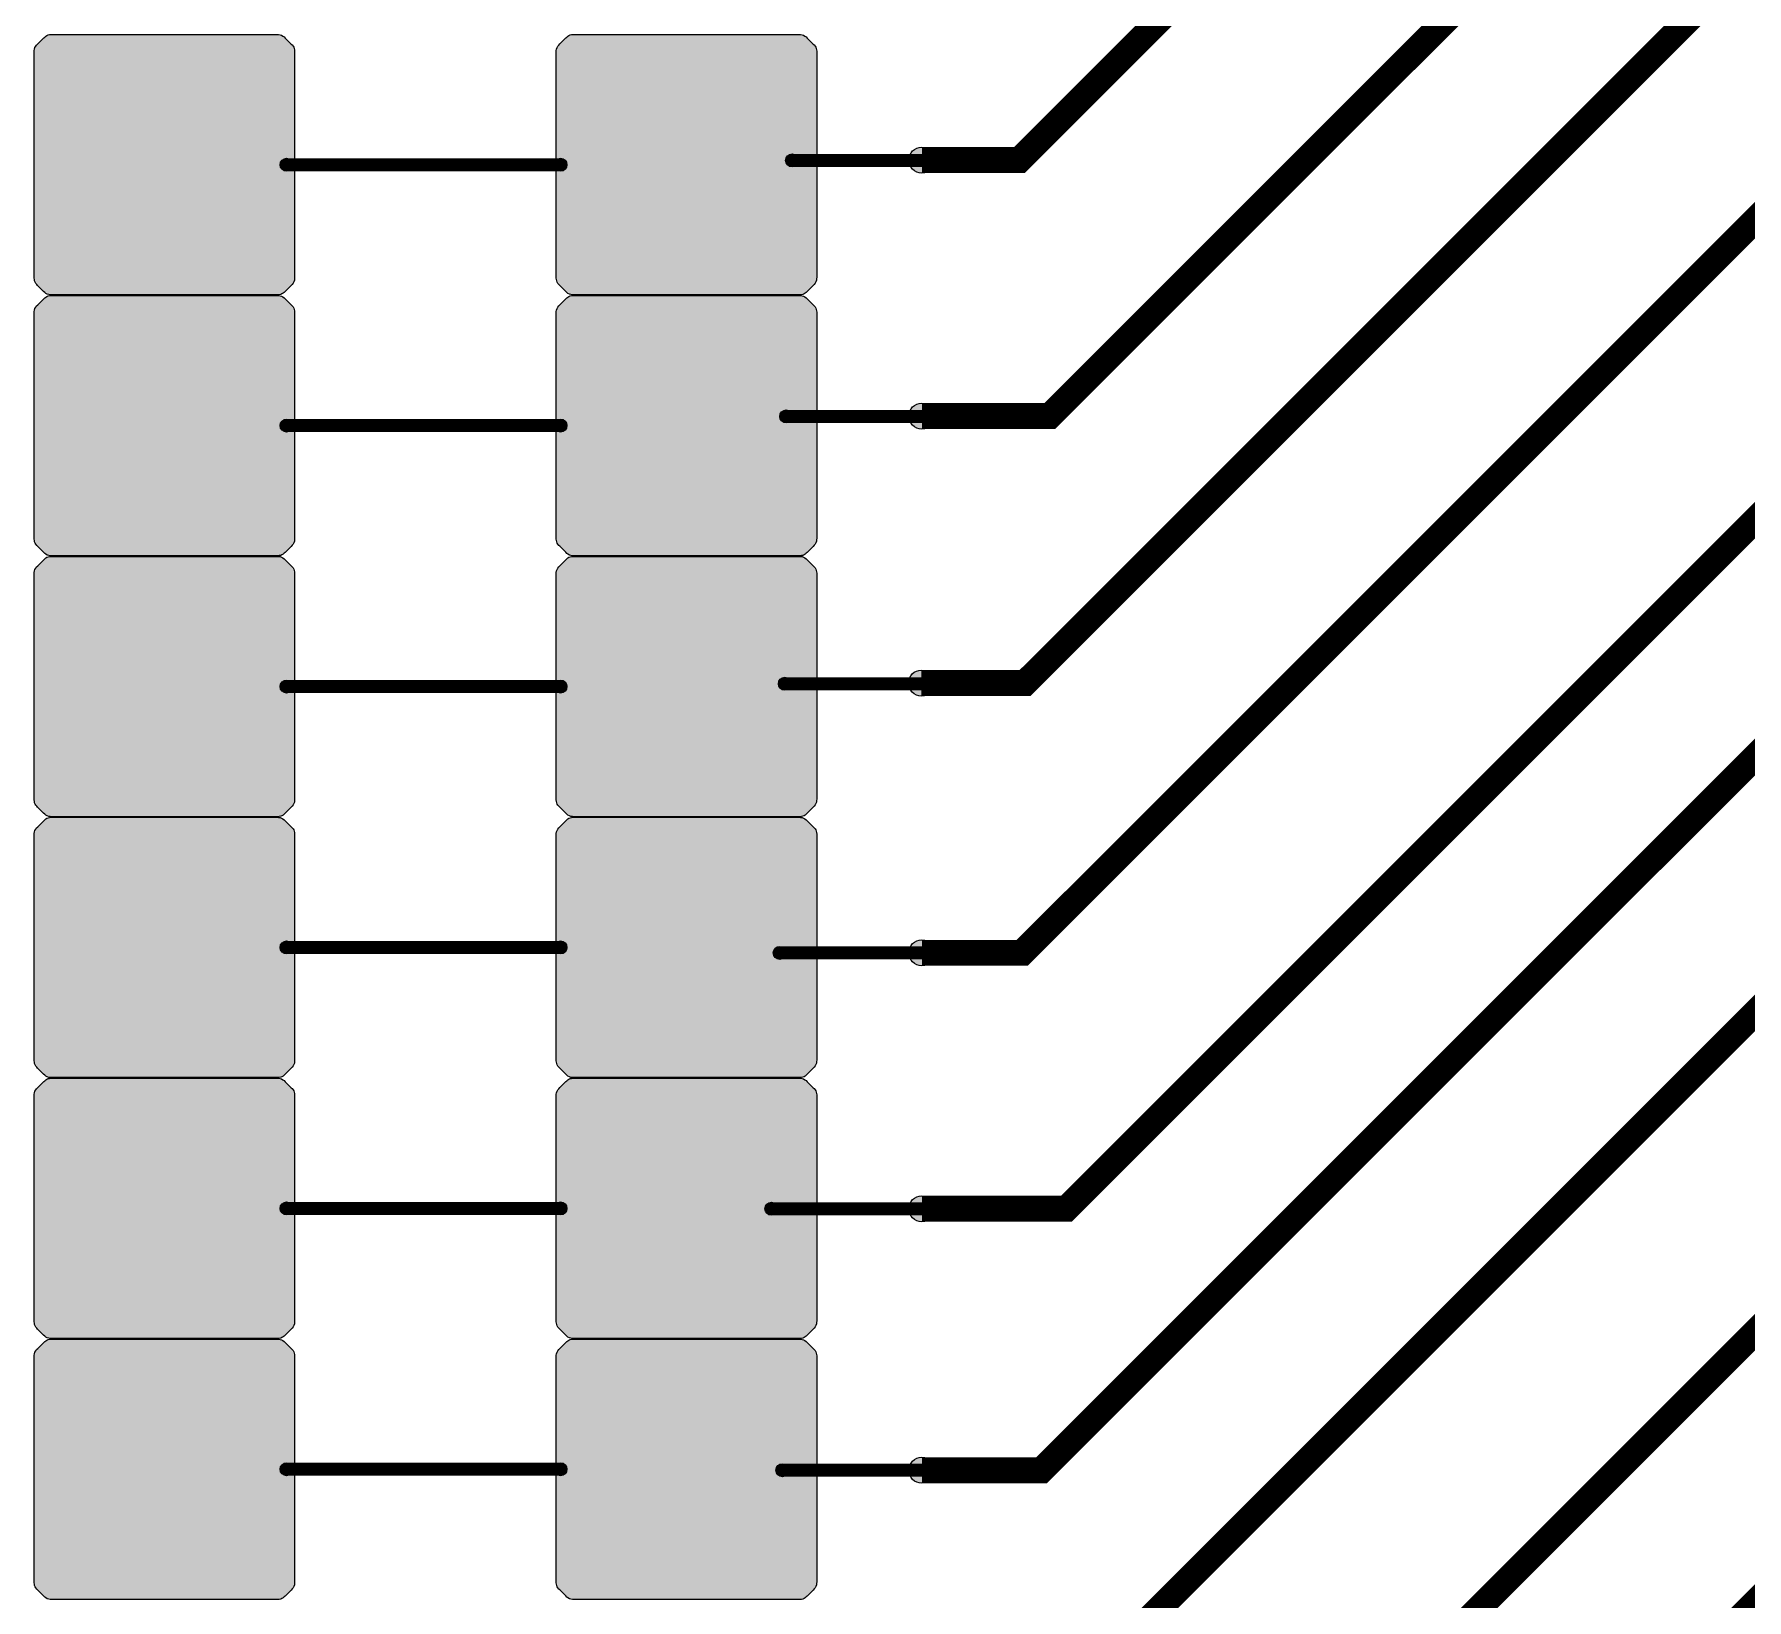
# Model space of a CAD drawing. Extents: x -57500 to 57500, y -57500 to 57500.
# Drawn here: x 3008 to 16195, y -25125 to -13065 of the extents above; entities that cross this region are included whole.
import ezdxf

# ---------------------------------------------------------------- set-up
doc = ezdxf.new("R2010")
doc.units = 0
doc.header["$MEASUREMENT"] = 0
doc.layers.get('0').update_dxf_attribs({"color": 160, "true_color": 0x003fff})
doc.layers.add('Metal1', color=160, linetype='Continuous', true_color=0x003fff)

msp = doc.modelspace()

# ---------------------------------------------------------------- hatches: boundary and pattern name
for points in [[(4986.311, -13140.284), (4993.723, -13147.716), (5000.275, -13155.935), (5005.558, -13165.052), (5009.425, -13174.902), (5011.794, -13185.371), (5012.521, -13196.066), (5012.521, -14937.117), (5012.438, -14948.925), (5010.643, -14960.613), (5006.938, -14971.904), (5001.381, -14982.397), (4994.199, -14991.785), (4985.87, -15000.155), (4939.736, -15046.289), (4932.304, -15053.701), (4924.085, -15060.253), (4914.967, -15065.536), (4905.117, -15069.403), (4894.649, -15071.772), (4883.953, -15072.499), (3142.902, -15072.499), (3131.095, -15072.416), (3119.407, -15070.621), (3108.116, -15066.916), (3097.623, -15061.359), (3088.234, -15054.177), (3079.865, -15045.848), (3033.731, -14999.714), (3026.318, -14992.282), (3019.767, -14984.063), (3014.484, -14974.945), (3010.616, -14965.095), (3008.248, -14954.627), (3007.521, -14943.931), (3007.521, -13202.881), (3007.603, -13191.073), (3009.398, -13179.385), (3013.104, -13168.094), (3018.661, -13157.601), (3025.843, -13148.213), (3034.172, -13139.843), (3080.306, -13093.709), (3087.738, -13086.296), (3095.957, -13079.745), (3105.074, -13074.462), (3114.924, -13070.594), (3125.393, -13068.226), (3136.088, -13067.499), (4877.139, -13067.499), (4888.947, -13067.581), (4900.635, -13069.376), (4911.926, -13073.082), (4922.419, -13078.639), (4931.807, -13085.821), (4940.177, -13094.15)], [(9006.311, -13140.284), (9013.723, -13147.716), (9020.275, -13155.935), (9025.558, -13165.052), (9029.425, -13174.902), (9031.794, -13185.371), (9032.521, -13196.066), (9032.521, -14937.117), (9032.438, -14948.925), (9030.643, -14960.613), (9026.938, -14971.904), (9021.381, -14982.397), (9014.199, -14991.785), (9005.87, -15000.155), (8959.736, -15046.289), (8952.304, -15053.701), (8944.085, -15060.253), (8934.967, -15065.536), (8925.117, -15069.403), (8914.649, -15071.772), (8903.953, -15072.499), (7162.902, -15072.499), (7151.095, -15072.416), (7139.407, -15070.621), (7128.116, -15066.916), (7117.623, -15061.359), (7108.234, -15054.177), (7099.865, -15045.848), (7053.731, -14999.714), (7046.318, -14992.282), (7039.767, -14984.063), (7034.484, -14974.945), (7030.616, -14965.095), (7028.248, -14954.627), (7027.521, -14943.931), (7027.521, -13202.881), (7027.603, -13191.073), (7029.398, -13179.385), (7033.104, -13168.094), (7038.661, -13157.601), (7045.843, -13148.213), (7054.172, -13139.843), (7100.306, -13093.709), (7107.738, -13086.296), (7115.957, -13079.745), (7125.074, -13074.462), (7134.924, -13070.594), (7145.393, -13068.226), (7156.088, -13067.499), (8897.139, -13067.499), (8908.947, -13067.581), (8920.635, -13069.376), (8931.926, -13073.082), (8942.419, -13078.639), (8951.807, -13085.821), (8960.177, -13094.15)], [(4986.311, -15150.284), (4993.723, -15157.716), (5000.275, -15165.935), (5005.558, -15175.052), (5009.425, -15184.902), (5011.794, -15195.371), (5012.521, -15206.066), (5012.521, -16947.117), (5012.438, -16958.925), (5010.643, -16970.613), (5006.938, -16981.904), (5001.381, -16992.397), (4994.199, -17001.785), (4985.87, -17010.155), (4939.736, -17056.289), (4932.304, -17063.701), (4924.085, -17070.253), (4914.967, -17075.536), (4905.117, -17079.403), (4894.649, -17081.772), (4883.953, -17082.499), (3142.902, -17082.499), (3131.095, -17082.416), (3119.407, -17080.621), (3108.116, -17076.916), (3097.623, -17071.359), (3088.234, -17064.177), (3079.865, -17055.848), (3033.731, -17009.714), (3026.318, -17002.282), (3019.767, -16994.063), (3014.484, -16984.945), (3010.616, -16975.095), (3008.248, -16964.627), (3007.521, -16953.931), (3007.521, -15212.881), (3007.603, -15201.073), (3009.398, -15189.385), (3013.104, -15178.094), (3018.661, -15167.601), (3025.843, -15158.213), (3034.172, -15149.843), (3080.306, -15103.709), (3087.738, -15096.296), (3095.957, -15089.745), (3105.074, -15084.462), (3114.924, -15080.594), (3125.393, -15078.226), (3136.088, -15077.499), (4877.139, -15077.499), (4888.947, -15077.581), (4900.635, -15079.376), (4911.926, -15083.082), (4922.419, -15088.639), (4931.807, -15095.821), (4940.177, -15104.15)], [(9006.311, -15150.284), (9013.723, -15157.716), (9020.275, -15165.935), (9025.558, -15175.052), (9029.425, -15184.902), (9031.794, -15195.371), (9032.521, -15206.066), (9032.521, -16947.117), (9032.438, -16958.925), (9030.643, -16970.613), (9026.938, -16981.904), (9021.381, -16992.397), (9014.199, -17001.785), (9005.87, -17010.155), (8959.736, -17056.289), (8952.304, -17063.701), (8944.085, -17070.253), (8934.967, -17075.536), (8925.117, -17079.403), (8914.649, -17081.772), (8903.953, -17082.499), (7162.902, -17082.499), (7151.095, -17082.416), (7139.407, -17080.621), (7128.116, -17076.916), (7117.623, -17071.359), (7108.234, -17064.177), (7099.865, -17055.848), (7053.731, -17009.714), (7046.318, -17002.282), (7039.767, -16994.063), (7034.484, -16984.945), (7030.616, -16975.095), (7028.248, -16964.627), (7027.521, -16953.931), (7027.521, -15212.881), (7027.603, -15201.073), (7029.398, -15189.385), (7033.104, -15178.094), (7038.661, -15167.601), (7045.843, -15158.213), (7054.172, -15149.843), (7100.306, -15103.709), (7107.738, -15096.296), (7115.957, -15089.745), (7125.074, -15084.462), (7134.924, -15080.594), (7145.393, -15078.226), (7156.088, -15077.499), (8897.139, -15077.499), (8908.947, -15077.581), (8920.635, -15079.376), (8931.926, -15083.082), (8942.419, -15088.639), (8951.807, -15095.821), (8960.177, -15104.15)], [(4986.311, -17160.284), (4993.723, -17167.716), (5000.275, -17175.935), (5005.558, -17185.052), (5009.425, -17194.902), (5011.794, -17205.371), (5012.521, -17216.066), (5012.521, -18957.117), (5012.438, -18968.925), (5010.643, -18980.613), (5006.938, -18991.904), (5001.381, -19002.397), (4994.199, -19011.785), (4985.87, -19020.155), (4939.736, -19066.289), (4932.304, -19073.701), (4924.085, -19080.253), (4914.967, -19085.536), (4905.117, -19089.403), (4894.649, -19091.772), (4883.953, -19092.499), (3142.902, -19092.499), (3131.095, -19092.416), (3119.407, -19090.621), (3108.116, -19086.916), (3097.623, -19081.359), (3088.234, -19074.177), (3079.865, -19065.848), (3033.731, -19019.714), (3026.318, -19012.282), (3019.767, -19004.063), (3014.484, -18994.945), (3010.616, -18985.095), (3008.248, -18974.627), (3007.521, -18963.931), (3007.521, -17222.881), (3007.603, -17211.073), (3009.398, -17199.385), (3013.104, -17188.094), (3018.661, -17177.601), (3025.843, -17168.213), (3034.172, -17159.843), (3080.306, -17113.709), (3087.738, -17106.296), (3095.957, -17099.745), (3105.074, -17094.462), (3114.924, -17090.594), (3125.393, -17088.226), (3136.088, -17087.499), (4877.139, -17087.499), (4888.947, -17087.581), (4900.635, -17089.376), (4911.926, -17093.082), (4922.419, -17098.639), (4931.807, -17105.821), (4940.177, -17114.15)], [(9006.311, -17160.284), (9013.723, -17167.716), (9020.275, -17175.935), (9025.558, -17185.052), (9029.425, -17194.902), (9031.794, -17205.371), (9032.521, -17216.066), (9032.521, -18957.117), (9032.438, -18968.925), (9030.643, -18980.613), (9026.938, -18991.904), (9021.381, -19002.397), (9014.199, -19011.785), (9005.87, -19020.155), (8959.736, -19066.289), (8952.304, -19073.701), (8944.085, -19080.253), (8934.967, -19085.536), (8925.117, -19089.403), (8914.649, -19091.772), (8903.953, -19092.499), (7162.902, -19092.499), (7151.095, -19092.416), (7139.407, -19090.621), (7128.116, -19086.916), (7117.623, -19081.359), (7108.234, -19074.177), (7099.865, -19065.848), (7053.731, -19019.714), (7046.318, -19012.282), (7039.767, -19004.063), (7034.484, -18994.945), (7030.616, -18985.095), (7028.248, -18974.627), (7027.521, -18963.931), (7027.521, -17222.881), (7027.603, -17211.073), (7029.398, -17199.385), (7033.104, -17188.094), (7038.661, -17177.601), (7045.843, -17168.213), (7054.172, -17159.843), (7100.306, -17113.709), (7107.738, -17106.296), (7115.957, -17099.745), (7125.074, -17094.462), (7134.924, -17090.594), (7145.393, -17088.226), (7156.088, -17087.499), (8897.139, -17087.499), (8908.947, -17087.581), (8920.635, -17089.376), (8931.926, -17093.082), (8942.419, -17098.639), (8951.807, -17105.821), (8960.177, -17114.15)], [(4986.311, -19170.284), (4993.723, -19177.716), (5000.275, -19185.935), (5005.558, -19195.052), (5009.425, -19204.902), (5011.794, -19215.371), (5012.521, -19226.066), (5012.521, -20967.117), (5012.438, -20978.925), (5010.643, -20990.613), (5006.938, -21001.904), (5001.381, -21012.397), (4994.199, -21021.785), (4985.87, -21030.155), (4939.736, -21076.289), (4932.304, -21083.701), (4924.085, -21090.253), (4914.967, -21095.536), (4905.117, -21099.403), (4894.649, -21101.772), (4883.953, -21102.499), (3142.902, -21102.499), (3131.095, -21102.416), (3119.407, -21100.621), (3108.116, -21096.916), (3097.623, -21091.359), (3088.234, -21084.177), (3079.865, -21075.848), (3033.731, -21029.714), (3026.318, -21022.282), (3019.767, -21014.063), (3014.484, -21004.945), (3010.616, -20995.095), (3008.248, -20984.627), (3007.521, -20973.931), (3007.521, -19232.881), (3007.603, -19221.073), (3009.398, -19209.385), (3013.104, -19198.094), (3018.661, -19187.601), (3025.843, -19178.213), (3034.172, -19169.843), (3080.306, -19123.709), (3087.738, -19116.296), (3095.957, -19109.745), (3105.074, -19104.462), (3114.924, -19100.594), (3125.393, -19098.226), (3136.088, -19097.499), (4877.139, -19097.499), (4888.947, -19097.581), (4900.635, -19099.376), (4911.926, -19103.082), (4922.419, -19108.639), (4931.807, -19115.821), (4940.177, -19124.15)], [(9006.311, -19170.284), (9013.723, -19177.716), (9020.275, -19185.935), (9025.558, -19195.052), (9029.425, -19204.902), (9031.794, -19215.371), (9032.521, -19226.066), (9032.521, -20967.117), (9032.438, -20978.925), (9030.643, -20990.613), (9026.938, -21001.904), (9021.381, -21012.397), (9014.199, -21021.785), (9005.87, -21030.155), (8959.736, -21076.289), (8952.304, -21083.701), (8944.085, -21090.253), (8934.967, -21095.536), (8925.117, -21099.403), (8914.649, -21101.772), (8903.953, -21102.499), (7162.902, -21102.499), (7151.095, -21102.416), (7139.407, -21100.621), (7128.116, -21096.916), (7117.623, -21091.359), (7108.234, -21084.177), (7099.865, -21075.848), (7053.731, -21029.714), (7046.318, -21022.282), (7039.767, -21014.063), (7034.484, -21004.945), (7030.616, -20995.095), (7028.248, -20984.627), (7027.521, -20973.931), (7027.521, -19232.881), (7027.603, -19221.073), (7029.398, -19209.385), (7033.104, -19198.094), (7038.661, -19187.601), (7045.843, -19178.213), (7054.172, -19169.843), (7100.306, -19123.709), (7107.738, -19116.296), (7115.957, -19109.745), (7125.074, -19104.462), (7134.924, -19100.594), (7145.393, -19098.226), (7156.088, -19097.499), (8897.139, -19097.499), (8908.947, -19097.581), (8920.635, -19099.376), (8931.926, -19103.082), (8942.419, -19108.639), (8951.807, -19115.821), (8960.177, -19124.15)], [(4986.311, -21180.284), (4993.723, -21187.716), (5000.275, -21195.935), (5005.558, -21205.052), (5009.425, -21214.902), (5011.794, -21225.371), (5012.521, -21236.066), (5012.521, -22977.117), (5012.438, -22988.925), (5010.643, -23000.613), (5006.938, -23011.904), (5001.381, -23022.397), (4994.199, -23031.785), (4985.87, -23040.155), (4939.736, -23086.289), (4932.304, -23093.701), (4924.085, -23100.253), (4914.967, -23105.536), (4905.117, -23109.403), (4894.649, -23111.772), (4883.953, -23112.499), (3142.902, -23112.499), (3131.095, -23112.416), (3119.407, -23110.621), (3108.116, -23106.916), (3097.623, -23101.359), (3088.234, -23094.177), (3079.865, -23085.848), (3033.731, -23039.714), (3026.318, -23032.282), (3019.767, -23024.063), (3014.484, -23014.945), (3010.616, -23005.095), (3008.248, -22994.627), (3007.521, -22983.931), (3007.521, -21242.881), (3007.603, -21231.073), (3009.398, -21219.385), (3013.104, -21208.094), (3018.661, -21197.601), (3025.843, -21188.213), (3034.172, -21179.843), (3080.306, -21133.709), (3087.738, -21126.296), (3095.957, -21119.745), (3105.074, -21114.462), (3114.924, -21110.594), (3125.393, -21108.226), (3136.088, -21107.499), (4877.139, -21107.499), (4888.947, -21107.581), (4900.635, -21109.376), (4911.926, -21113.082), (4922.419, -21118.639), (4931.807, -21125.821), (4940.177, -21134.15)], [(9006.311, -21180.284), (9013.723, -21187.716), (9020.275, -21195.935), (9025.558, -21205.052), (9029.425, -21214.902), (9031.794, -21225.371), (9032.521, -21236.066), (9032.521, -22977.117), (9032.438, -22988.925), (9030.643, -23000.613), (9026.938, -23011.904), (9021.381, -23022.397), (9014.199, -23031.785), (9005.87, -23040.155), (8959.736, -23086.289), (8952.304, -23093.701), (8944.085, -23100.253), (8934.967, -23105.536), (8925.117, -23109.403), (8914.649, -23111.772), (8903.953, -23112.499), (7162.902, -23112.499), (7151.095, -23112.416), (7139.407, -23110.621), (7128.116, -23106.916), (7117.623, -23101.359), (7108.234, -23094.177), (7099.865, -23085.848), (7053.731, -23039.714), (7046.318, -23032.282), (7039.767, -23024.063), (7034.484, -23014.945), (7030.616, -23005.095), (7028.248, -22994.627), (7027.521, -22983.931), (7027.521, -21242.881), (7027.603, -21231.073), (7029.398, -21219.385), (7033.104, -21208.094), (7038.661, -21197.601), (7045.843, -21188.213), (7054.172, -21179.843), (7100.306, -21133.709), (7107.738, -21126.296), (7115.957, -21119.745), (7125.074, -21114.462), (7134.924, -21110.594), (7145.393, -21108.226), (7156.088, -21107.499), (8897.139, -21107.499), (8908.947, -21107.581), (8920.635, -21109.376), (8931.926, -21113.082), (8942.419, -21118.639), (8951.807, -21125.821), (8960.177, -21134.15)], [(4986.311, -23190.284), (4993.723, -23197.716), (5000.275, -23205.935), (5005.558, -23215.052), (5009.425, -23224.902), (5011.794, -23235.371), (5012.521, -23246.066), (5012.521, -24987.117), (5012.438, -24998.925), (5010.643, -25010.613), (5006.938, -25021.904), (5001.381, -25032.397), (4994.199, -25041.785), (4985.87, -25050.155), (4939.736, -25096.289), (4932.304, -25103.701), (4924.085, -25110.253), (4914.967, -25115.536), (4905.117, -25119.403), (4894.649, -25121.772), (4883.953, -25122.499), (3142.902, -25122.499), (3131.095, -25122.416), (3119.407, -25120.621), (3108.116, -25116.916), (3097.623, -25111.359), (3088.234, -25104.177), (3079.865, -25095.848), (3033.731, -25049.714), (3026.318, -25042.282), (3019.767, -25034.063), (3014.484, -25024.945), (3010.616, -25015.095), (3008.248, -25004.627), (3007.521, -24993.931), (3007.521, -23252.881), (3007.603, -23241.073), (3009.398, -23229.385), (3013.104, -23218.094), (3018.661, -23207.601), (3025.843, -23198.213), (3034.172, -23189.843), (3080.306, -23143.709), (3087.738, -23136.296), (3095.957, -23129.745), (3105.074, -23124.462), (3114.924, -23120.594), (3125.393, -23118.226), (3136.088, -23117.499), (4877.139, -23117.499), (4888.947, -23117.581), (4900.635, -23119.376), (4911.926, -23123.082), (4922.419, -23128.639), (4931.807, -23135.821), (4940.177, -23144.15)], [(9006.311, -23190.284), (9013.723, -23197.716), (9020.275, -23205.935), (9025.558, -23215.052), (9029.425, -23224.902), (9031.794, -23235.371), (9032.521, -23246.066), (9032.521, -24987.117), (9032.438, -24998.925), (9030.643, -25010.613), (9026.938, -25021.904), (9021.381, -25032.397), (9014.199, -25041.785), (9005.87, -25050.155), (8959.736, -25096.289), (8952.304, -25103.701), (8944.085, -25110.253), (8934.967, -25115.536), (8925.117, -25119.403), (8914.649, -25121.772), (8903.953, -25122.499), (7162.902, -25122.499), (7151.095, -25122.416), (7139.407, -25120.621), (7128.116, -25116.916), (7117.623, -25111.359), (7108.234, -25104.177), (7099.865, -25095.848), (7053.731, -25049.714), (7046.318, -25042.282), (7039.767, -25034.063), (7034.484, -25024.945), (7030.616, -25015.095), (7028.248, -25004.627), (7027.521, -24993.931), (7027.521, -23252.881), (7027.603, -23241.073), (7029.398, -23229.385), (7033.104, -23218.094), (7038.661, -23207.601), (7045.843, -23198.213), (7054.172, -23189.843), (7100.306, -23143.709), (7107.738, -23136.296), (7115.957, -23129.745), (7125.074, -23124.462), (7134.924, -23120.594), (7145.393, -23118.226), (7156.088, -23117.499), (8897.139, -23117.499), (8908.947, -23117.581), (8920.635, -23119.376), (8931.926, -23123.082), (8942.419, -23128.639), (8951.807, -23135.821), (8960.177, -23144.15)]]:
    msp.add_hatch(color=5).paths.add_polyline_path(points, flags=0)
h = msp.add_hatch(color=5)
edge = h.paths.add_edge_path(flags=0)
edge.add_arc((9842.35, -14034.85), 100, 0, 360)
h = msp.add_hatch(color=5)
edge = h.paths.add_edge_path(flags=0)
edge.add_arc((4950.95, -14070), 50, 0, 360)
h = msp.add_hatch(color=5)
edge = h.paths.add_edge_path(flags=0)
edge.add_arc((7059.7, -14070), 50, 0, 360)
h = msp.add_hatch(color=5)
edge = h.paths.add_edge_path(flags=0)
edge.add_arc((8843.15, -14036.9), 50, 0, 360)
h = msp.add_hatch(color=5)
edge = h.paths.add_edge_path(flags=0)
edge.add_arc((9882.1, -14036.9), 50, 0, 360)
h = msp.add_hatch(color=5)
edge = h.paths.add_edge_path(flags=0)
edge.add_arc((9842.35, -16006.7), 100, 0, 360)
h = msp.add_hatch(color=5)
edge = h.paths.add_edge_path(flags=0)
edge.add_arc((4950.95, -16080), 50, 0, 360)
h = msp.add_hatch(color=5)
edge = h.paths.add_edge_path(flags=0)
edge.add_arc((7059.7, -16080), 50, 0, 360)
h = msp.add_hatch(color=5)
edge = h.paths.add_edge_path(flags=0)
edge.add_arc((8798.1, -16008.75), 50, 0, 360)
h = msp.add_hatch(color=5)
edge = h.paths.add_edge_path(flags=0)
edge.add_arc((9913.9, -16008.75), 50, 0, 360)
h = msp.add_hatch(color=5)
edge = h.paths.add_edge_path(flags=0)
edge.add_arc((4950.95, -18090), 50, 0, 360)
h = msp.add_hatch(color=5)
edge = h.paths.add_edge_path(flags=0)
edge.add_arc((7059.7, -18090), 50, 0, 360)
h = msp.add_hatch(color=5)
edge = h.paths.add_edge_path(flags=0)
edge.add_arc((8787.5, -18068.05), 50, 0, 360)
h = msp.add_hatch(color=5)
edge = h.paths.add_edge_path(flags=0)
edge.add_arc((9839.7, -18063.35), 100, 0, 360)
h = msp.add_hatch(color=5)
edge = h.paths.add_edge_path(flags=0)
edge.add_arc((9932.45, -18068.05), 50, 0, 360)
h = msp.add_hatch(color=5)
edge = h.paths.add_edge_path(flags=0)
edge.add_arc((9842.35, -20141.25), 100, 0, 360)
h = msp.add_hatch(color=5)
edge = h.paths.add_edge_path(flags=0)
edge.add_arc((4950.95, -20100), 50, 0, 360)
h = msp.add_hatch(color=5)
edge = h.paths.add_edge_path(flags=0)
edge.add_arc((7059.7, -20100), 50, 0, 360)
h = msp.add_hatch(color=5)
edge = h.paths.add_edge_path(flags=0)
edge.add_arc((8747.75, -20141.95), 50, 0, 360)
h = msp.add_hatch(color=5)
edge = h.paths.add_edge_path(flags=0)
edge.add_arc((10022.55, -20141.95), 50, 0, 360)
h = msp.add_hatch(color=5)
edge = h.paths.add_edge_path(flags=0)
edge.add_arc((9842.35, -22113.1), 100, 0, 360)
h = msp.add_hatch(color=5)
edge = h.paths.add_edge_path(flags=0)
edge.add_arc((4950.95, -22110), 50, 0, 360)
h = msp.add_hatch(color=5)
edge = h.paths.add_edge_path(flags=0)
edge.add_arc((7059.7, -22110), 50, 0, 360)
h = msp.add_hatch(color=5)
edge = h.paths.add_edge_path(flags=0)
edge.add_arc((8684.15, -22112.5), 50, 0, 360)
h = msp.add_hatch(color=5)
edge = h.paths.add_edge_path(flags=0)
edge.add_arc((10094.15, -22112.5), 50, 0, 360)
h = msp.add_hatch(color=5)
edge = h.paths.add_edge_path(flags=0)
edge.add_arc((4950.95, -24120), 50, 0, 360)
h = msp.add_hatch(color=5)
edge = h.paths.add_edge_path(flags=0)
edge.add_arc((7059.7, -24120), 50, 0, 360)
h = msp.add_hatch(color=5)
edge = h.paths.add_edge_path(flags=0)
edge.add_arc((8768.95, -24126.8), 50, 0, 360)
h = msp.add_hatch(color=5)
edge = h.paths.add_edge_path(flags=0)
edge.add_arc((9842.35, -24127.4), 100, 0, 360)
h = msp.add_hatch(color=5)
edge = h.paths.add_edge_path(flags=0)
edge.add_arc((9858.25, -24126.8), 50, 0, 360)

# ---------------------------------------------------------------- linework, layer by layer
at = {"layer": 'Metal1'}
for points, const_width in [([(24821.1, -11278.45), (13350.35, -11278.45), (10593.95, -14034.85), (9842.35, -14034.85)], 200), ([(29612.9, -13695.6), (29612.9, -12911.05), (29252.5, -12550.65), (14283.25, -12550.65), (10827.2, -16006.7), (9842.35, -16006.7)], 200), ([(27450.25, -13780.4), (27450.25, -13525.95), (26713.4, -12789.1), (15910.6, -12789.1), (10636.35, -18063.35), (9839.7, -18063.35)], 200), ([(24460.65, -13716.8), (17039.6, -13716.8), (10615.15, -20141.25), (9842.35, -20141.25)], 200), ([(7059.7, -14070), (4950.95, -14070)], 100), ([(8843.15, -14036.9), (9882.1, -14036.9)], 100), ([(30079.4, -16367.15), (28786, -15073.75), (17993.75, -15073.75), (10954.4, -22113.1), (9842.35, -22113.1)], 200), ([(27492.55, -16176.3), (26618, -15301.75), (19589.25, -15301.75), (10763.6, -24127.4), (9842.35, -24127.4)], 200), ([(7059.7, -16080), (4950.95, -16080)], 100), ([(8798.1, -16008.75), (9913.9, -16008.75)], 100), ([(24778.65, -16367.1), (20495.7, -16367.1), (10721.15, -26141.65), (9839.7, -26141.65)], 200), ([(29655.3, -18720.65), (29655.3, -18063.35), (29188.85, -17596.9), (21725.45, -17596.9), (11251.25, -28071.1), (9839.7, -28071.1)], 200), ([(27513.85, -18720.65), (26633.95, -17840.75), (23564.8, -17840.75), (11214.15, -30191.4), (9839.7, -30191.4)], 200), ([(7059.7, -18090), (4950.95, -18090)], 100), ([(8787.5, -18068.05), (9932.45, -18068.05)], 100), ([(7059.7, -20100), (4950.95, -20100)], 100), ([(8747.75, -20141.95), (10022.55, -20141.95)], 100), ([(7059.7, -22110), (4950.95, -22110)], 100), ([(8684.15, -22112.5), (10094.15, -22112.5)], 100), ([(7059.7, -24120), (4950.95, -24120)], 100), ([(8768.95, -24126.8), (9858.25, -24126.8)], 100)]:
    msp.add_lwpolyline(points, dxfattribs=dict(at, const_width=const_width))
for points in [[(4986.311, -13140.284), (4993.723, -13147.716), (5000.275, -13155.935), (5005.558, -13165.052), (5009.425, -13174.902), (5011.794, -13185.371), (5012.521, -13196.066), (5012.521, -14937.117), (5012.438, -14948.925), (5010.643, -14960.613), (5006.938, -14971.904), (5001.381, -14982.397), (4994.199, -14991.785), (4985.87, -15000.155), (4939.736, -15046.289), (4932.304, -15053.701), (4924.085, -15060.253), (4914.967, -15065.536), (4905.117, -15069.403), (4894.649, -15071.772), (4883.953, -15072.499), (3142.902, -15072.499), (3131.095, -15072.416), (3119.407, -15070.621), (3108.116, -15066.916), (3097.623, -15061.359), (3088.234, -15054.177), (3079.865, -15045.848), (3033.731, -14999.714), (3026.318, -14992.282), (3019.767, -14984.063), (3014.484, -14974.945), (3010.616, -14965.095), (3008.248, -14954.627), (3007.521, -14943.931), (3007.521, -13202.881), (3007.603, -13191.073), (3009.398, -13179.385), (3013.104, -13168.094), (3018.661, -13157.601), (3025.843, -13148.213), (3034.172, -13139.843), (3080.306, -13093.709), (3087.738, -13086.296), (3095.957, -13079.745), (3105.074, -13074.462), (3114.924, -13070.594), (3125.393, -13068.226), (3136.088, -13067.499), (4877.139, -13067.499), (4888.947, -13067.581), (4900.635, -13069.376), (4911.926, -13073.082), (4922.419, -13078.639), (4931.807, -13085.821), (4940.177, -13094.15)], [(9006.311, -13140.284), (9013.723, -13147.716), (9020.275, -13155.935), (9025.558, -13165.052), (9029.425, -13174.902), (9031.794, -13185.371), (9032.521, -13196.066), (9032.521, -14937.117), (9032.438, -14948.925), (9030.643, -14960.613), (9026.938, -14971.904), (9021.381, -14982.397), (9014.199, -14991.785), (9005.87, -15000.155), (8959.736, -15046.289), (8952.304, -15053.701), (8944.085, -15060.253), (8934.967, -15065.536), (8925.117, -15069.403), (8914.649, -15071.772), (8903.953, -15072.499), (7162.902, -15072.499), (7151.095, -15072.416), (7139.407, -15070.621), (7128.116, -15066.916), (7117.623, -15061.359), (7108.234, -15054.177), (7099.865, -15045.848), (7053.731, -14999.714), (7046.318, -14992.282), (7039.767, -14984.063), (7034.484, -14974.945), (7030.616, -14965.095), (7028.248, -14954.627), (7027.521, -14943.931), (7027.521, -13202.881), (7027.603, -13191.073), (7029.398, -13179.385), (7033.104, -13168.094), (7038.661, -13157.601), (7045.843, -13148.213), (7054.172, -13139.843), (7100.306, -13093.709), (7107.738, -13086.296), (7115.957, -13079.745), (7125.074, -13074.462), (7134.924, -13070.594), (7145.393, -13068.226), (7156.088, -13067.499), (8897.139, -13067.499), (8908.947, -13067.581), (8920.635, -13069.376), (8931.926, -13073.082), (8942.419, -13078.639), (8951.807, -13085.821), (8960.177, -13094.15)], [(4986.311, -15150.284), (4993.723, -15157.716), (5000.275, -15165.935), (5005.558, -15175.052), (5009.425, -15184.902), (5011.794, -15195.371), (5012.521, -15206.066), (5012.521, -16947.117), (5012.438, -16958.925), (5010.643, -16970.613), (5006.938, -16981.904), (5001.381, -16992.397), (4994.199, -17001.785), (4985.87, -17010.155), (4939.736, -17056.289), (4932.304, -17063.701), (4924.085, -17070.253), (4914.967, -17075.536), (4905.117, -17079.403), (4894.649, -17081.772), (4883.953, -17082.499), (3142.902, -17082.499), (3131.095, -17082.416), (3119.407, -17080.621), (3108.116, -17076.916), (3097.623, -17071.359), (3088.234, -17064.177), (3079.865, -17055.848), (3033.731, -17009.714), (3026.318, -17002.282), (3019.767, -16994.063), (3014.484, -16984.945), (3010.616, -16975.095), (3008.248, -16964.627), (3007.521, -16953.931), (3007.521, -15212.881), (3007.603, -15201.073), (3009.398, -15189.385), (3013.104, -15178.094), (3018.661, -15167.601), (3025.843, -15158.213), (3034.172, -15149.843), (3080.306, -15103.709), (3087.738, -15096.296), (3095.957, -15089.745), (3105.074, -15084.462), (3114.924, -15080.594), (3125.393, -15078.226), (3136.088, -15077.499), (4877.139, -15077.499), (4888.947, -15077.581), (4900.635, -15079.376), (4911.926, -15083.082), (4922.419, -15088.639), (4931.807, -15095.821), (4940.177, -15104.15)], [(9006.311, -15150.284), (9013.723, -15157.716), (9020.275, -15165.935), (9025.558, -15175.052), (9029.425, -15184.902), (9031.794, -15195.371), (9032.521, -15206.066), (9032.521, -16947.117), (9032.438, -16958.925), (9030.643, -16970.613), (9026.938, -16981.904), (9021.381, -16992.397), (9014.199, -17001.785), (9005.87, -17010.155), (8959.736, -17056.289), (8952.304, -17063.701), (8944.085, -17070.253), (8934.967, -17075.536), (8925.117, -17079.403), (8914.649, -17081.772), (8903.953, -17082.499), (7162.902, -17082.499), (7151.095, -17082.416), (7139.407, -17080.621), (7128.116, -17076.916), (7117.623, -17071.359), (7108.234, -17064.177), (7099.865, -17055.848), (7053.731, -17009.714), (7046.318, -17002.282), (7039.767, -16994.063), (7034.484, -16984.945), (7030.616, -16975.095), (7028.248, -16964.627), (7027.521, -16953.931), (7027.521, -15212.881), (7027.603, -15201.073), (7029.398, -15189.385), (7033.104, -15178.094), (7038.661, -15167.601), (7045.843, -15158.213), (7054.172, -15149.843), (7100.306, -15103.709), (7107.738, -15096.296), (7115.957, -15089.745), (7125.074, -15084.462), (7134.924, -15080.594), (7145.393, -15078.226), (7156.088, -15077.499), (8897.139, -15077.499), (8908.947, -15077.581), (8920.635, -15079.376), (8931.926, -15083.082), (8942.419, -15088.639), (8951.807, -15095.821), (8960.177, -15104.15)], [(4986.311, -17160.284), (4993.723, -17167.716), (5000.275, -17175.935), (5005.558, -17185.052), (5009.425, -17194.902), (5011.794, -17205.371), (5012.521, -17216.066), (5012.521, -18957.117), (5012.438, -18968.925), (5010.643, -18980.613), (5006.938, -18991.904), (5001.381, -19002.397), (4994.199, -19011.785), (4985.87, -19020.155), (4939.736, -19066.289), (4932.304, -19073.701), (4924.085, -19080.253), (4914.967, -19085.536), (4905.117, -19089.403), (4894.649, -19091.772), (4883.953, -19092.499), (3142.902, -19092.499), (3131.095, -19092.416), (3119.407, -19090.621), (3108.116, -19086.916), (3097.623, -19081.359), (3088.234, -19074.177), (3079.865, -19065.848), (3033.731, -19019.714), (3026.318, -19012.282), (3019.767, -19004.063), (3014.484, -18994.945), (3010.616, -18985.095), (3008.248, -18974.627), (3007.521, -18963.931), (3007.521, -17222.881), (3007.603, -17211.073), (3009.398, -17199.385), (3013.104, -17188.094), (3018.661, -17177.601), (3025.843, -17168.213), (3034.172, -17159.843), (3080.306, -17113.709), (3087.738, -17106.296), (3095.957, -17099.745), (3105.074, -17094.462), (3114.924, -17090.594), (3125.393, -17088.226), (3136.088, -17087.499), (4877.139, -17087.499), (4888.947, -17087.581), (4900.635, -17089.376), (4911.926, -17093.082), (4922.419, -17098.639), (4931.807, -17105.821), (4940.177, -17114.15)], [(9006.311, -17160.284), (9013.723, -17167.716), (9020.275, -17175.935), (9025.558, -17185.052), (9029.425, -17194.902), (9031.794, -17205.371), (9032.521, -17216.066), (9032.521, -18957.117), (9032.438, -18968.925), (9030.643, -18980.613), (9026.938, -18991.904), (9021.381, -19002.397), (9014.199, -19011.785), (9005.87, -19020.155), (8959.736, -19066.289), (8952.304, -19073.701), (8944.085, -19080.253), (8934.967, -19085.536), (8925.117, -19089.403), (8914.649, -19091.772), (8903.953, -19092.499), (7162.902, -19092.499), (7151.095, -19092.416), (7139.407, -19090.621), (7128.116, -19086.916), (7117.623, -19081.359), (7108.234, -19074.177), (7099.865, -19065.848), (7053.731, -19019.714), (7046.318, -19012.282), (7039.767, -19004.063), (7034.484, -18994.945), (7030.616, -18985.095), (7028.248, -18974.627), (7027.521, -18963.931), (7027.521, -17222.881), (7027.603, -17211.073), (7029.398, -17199.385), (7033.104, -17188.094), (7038.661, -17177.601), (7045.843, -17168.213), (7054.172, -17159.843), (7100.306, -17113.709), (7107.738, -17106.296), (7115.957, -17099.745), (7125.074, -17094.462), (7134.924, -17090.594), (7145.393, -17088.226), (7156.088, -17087.499), (8897.139, -17087.499), (8908.947, -17087.581), (8920.635, -17089.376), (8931.926, -17093.082), (8942.419, -17098.639), (8951.807, -17105.821), (8960.177, -17114.15)], [(4986.311, -19170.284), (4993.723, -19177.716), (5000.275, -19185.935), (5005.558, -19195.052), (5009.425, -19204.902), (5011.794, -19215.371), (5012.521, -19226.066), (5012.521, -20967.117), (5012.438, -20978.925), (5010.643, -20990.613), (5006.938, -21001.904), (5001.381, -21012.397), (4994.199, -21021.785), (4985.87, -21030.155), (4939.736, -21076.289), (4932.304, -21083.701), (4924.085, -21090.253), (4914.967, -21095.536), (4905.117, -21099.403), (4894.649, -21101.772), (4883.953, -21102.499), (3142.902, -21102.499), (3131.095, -21102.416), (3119.407, -21100.621), (3108.116, -21096.916), (3097.623, -21091.359), (3088.234, -21084.177), (3079.865, -21075.848), (3033.731, -21029.714), (3026.318, -21022.282), (3019.767, -21014.063), (3014.484, -21004.945), (3010.616, -20995.095), (3008.248, -20984.627), (3007.521, -20973.931), (3007.521, -19232.881), (3007.603, -19221.073), (3009.398, -19209.385), (3013.104, -19198.094), (3018.661, -19187.601), (3025.843, -19178.213), (3034.172, -19169.843), (3080.306, -19123.709), (3087.738, -19116.296), (3095.957, -19109.745), (3105.074, -19104.462), (3114.924, -19100.594), (3125.393, -19098.226), (3136.088, -19097.499), (4877.139, -19097.499), (4888.947, -19097.581), (4900.635, -19099.376), (4911.926, -19103.082), (4922.419, -19108.639), (4931.807, -19115.821), (4940.177, -19124.15)], [(9006.311, -19170.284), (9013.723, -19177.716), (9020.275, -19185.935), (9025.558, -19195.052), (9029.425, -19204.902), (9031.794, -19215.371), (9032.521, -19226.066), (9032.521, -20967.117), (9032.438, -20978.925), (9030.643, -20990.613), (9026.938, -21001.904), (9021.381, -21012.397), (9014.199, -21021.785), (9005.87, -21030.155), (8959.736, -21076.289), (8952.304, -21083.701), (8944.085, -21090.253), (8934.967, -21095.536), (8925.117, -21099.403), (8914.649, -21101.772), (8903.953, -21102.499), (7162.902, -21102.499), (7151.095, -21102.416), (7139.407, -21100.621), (7128.116, -21096.916), (7117.623, -21091.359), (7108.234, -21084.177), (7099.865, -21075.848), (7053.731, -21029.714), (7046.318, -21022.282), (7039.767, -21014.063), (7034.484, -21004.945), (7030.616, -20995.095), (7028.248, -20984.627), (7027.521, -20973.931), (7027.521, -19232.881), (7027.603, -19221.073), (7029.398, -19209.385), (7033.104, -19198.094), (7038.661, -19187.601), (7045.843, -19178.213), (7054.172, -19169.843), (7100.306, -19123.709), (7107.738, -19116.296), (7115.957, -19109.745), (7125.074, -19104.462), (7134.924, -19100.594), (7145.393, -19098.226), (7156.088, -19097.499), (8897.139, -19097.499), (8908.947, -19097.581), (8920.635, -19099.376), (8931.926, -19103.082), (8942.419, -19108.639), (8951.807, -19115.821), (8960.177, -19124.15)], [(4986.311, -21180.284), (4993.723, -21187.716), (5000.275, -21195.935), (5005.558, -21205.052), (5009.425, -21214.902), (5011.794, -21225.371), (5012.521, -21236.066), (5012.521, -22977.117), (5012.438, -22988.925), (5010.643, -23000.613), (5006.938, -23011.904), (5001.381, -23022.397), (4994.199, -23031.785), (4985.87, -23040.155), (4939.736, -23086.289), (4932.304, -23093.701), (4924.085, -23100.253), (4914.967, -23105.536), (4905.117, -23109.403), (4894.649, -23111.772), (4883.953, -23112.499), (3142.902, -23112.499), (3131.095, -23112.416), (3119.407, -23110.621), (3108.116, -23106.916), (3097.623, -23101.359), (3088.234, -23094.177), (3079.865, -23085.848), (3033.731, -23039.714), (3026.318, -23032.282), (3019.767, -23024.063), (3014.484, -23014.945), (3010.616, -23005.095), (3008.248, -22994.627), (3007.521, -22983.931), (3007.521, -21242.881), (3007.603, -21231.073), (3009.398, -21219.385), (3013.104, -21208.094), (3018.661, -21197.601), (3025.843, -21188.213), (3034.172, -21179.843), (3080.306, -21133.709), (3087.738, -21126.296), (3095.957, -21119.745), (3105.074, -21114.462), (3114.924, -21110.594), (3125.393, -21108.226), (3136.088, -21107.499), (4877.139, -21107.499), (4888.947, -21107.581), (4900.635, -21109.376), (4911.926, -21113.082), (4922.419, -21118.639), (4931.807, -21125.821), (4940.177, -21134.15)], [(9006.311, -21180.284), (9013.723, -21187.716), (9020.275, -21195.935), (9025.558, -21205.052), (9029.425, -21214.902), (9031.794, -21225.371), (9032.521, -21236.066), (9032.521, -22977.117), (9032.438, -22988.925), (9030.643, -23000.613), (9026.938, -23011.904), (9021.381, -23022.397), (9014.199, -23031.785), (9005.87, -23040.155), (8959.736, -23086.289), (8952.304, -23093.701), (8944.085, -23100.253), (8934.967, -23105.536), (8925.117, -23109.403), (8914.649, -23111.772), (8903.953, -23112.499), (7162.902, -23112.499), (7151.095, -23112.416), (7139.407, -23110.621), (7128.116, -23106.916), (7117.623, -23101.359), (7108.234, -23094.177), (7099.865, -23085.848), (7053.731, -23039.714), (7046.318, -23032.282), (7039.767, -23024.063), (7034.484, -23014.945), (7030.616, -23005.095), (7028.248, -22994.627), (7027.521, -22983.931), (7027.521, -21242.881), (7027.603, -21231.073), (7029.398, -21219.385), (7033.104, -21208.094), (7038.661, -21197.601), (7045.843, -21188.213), (7054.172, -21179.843), (7100.306, -21133.709), (7107.738, -21126.296), (7115.957, -21119.745), (7125.074, -21114.462), (7134.924, -21110.594), (7145.393, -21108.226), (7156.088, -21107.499), (8897.139, -21107.499), (8908.947, -21107.581), (8920.635, -21109.376), (8931.926, -21113.082), (8942.419, -21118.639), (8951.807, -21125.821), (8960.177, -21134.15)], [(4986.311, -23190.284), (4993.723, -23197.716), (5000.275, -23205.935), (5005.558, -23215.052), (5009.425, -23224.902), (5011.794, -23235.371), (5012.521, -23246.066), (5012.521, -24987.117), (5012.438, -24998.925), (5010.643, -25010.613), (5006.938, -25021.904), (5001.381, -25032.397), (4994.199, -25041.785), (4985.87, -25050.155), (4939.736, -25096.289), (4932.304, -25103.701), (4924.085, -25110.253), (4914.967, -25115.536), (4905.117, -25119.403), (4894.649, -25121.772), (4883.953, -25122.499), (3142.902, -25122.499), (3131.095, -25122.416), (3119.407, -25120.621), (3108.116, -25116.916), (3097.623, -25111.359), (3088.234, -25104.177), (3079.865, -25095.848), (3033.731, -25049.714), (3026.318, -25042.282), (3019.767, -25034.063), (3014.484, -25024.945), (3010.616, -25015.095), (3008.248, -25004.627), (3007.521, -24993.931), (3007.521, -23252.881), (3007.603, -23241.073), (3009.398, -23229.385), (3013.104, -23218.094), (3018.661, -23207.601), (3025.843, -23198.213), (3034.172, -23189.843), (3080.306, -23143.709), (3087.738, -23136.296), (3095.957, -23129.745), (3105.074, -23124.462), (3114.924, -23120.594), (3125.393, -23118.226), (3136.088, -23117.499), (4877.139, -23117.499), (4888.947, -23117.581), (4900.635, -23119.376), (4911.926, -23123.082), (4922.419, -23128.639), (4931.807, -23135.821), (4940.177, -23144.15)], [(9006.311, -23190.284), (9013.723, -23197.716), (9020.275, -23205.935), (9025.558, -23215.052), (9029.425, -23224.902), (9031.794, -23235.371), (9032.521, -23246.066), (9032.521, -24987.117), (9032.438, -24998.925), (9030.643, -25010.613), (9026.938, -25021.904), (9021.381, -25032.397), (9014.199, -25041.785), (9005.87, -25050.155), (8959.736, -25096.289), (8952.304, -25103.701), (8944.085, -25110.253), (8934.967, -25115.536), (8925.117, -25119.403), (8914.649, -25121.772), (8903.953, -25122.499), (7162.902, -25122.499), (7151.095, -25122.416), (7139.407, -25120.621), (7128.116, -25116.916), (7117.623, -25111.359), (7108.234, -25104.177), (7099.865, -25095.848), (7053.731, -25049.714), (7046.318, -25042.282), (7039.767, -25034.063), (7034.484, -25024.945), (7030.616, -25015.095), (7028.248, -25004.627), (7027.521, -24993.931), (7027.521, -23252.881), (7027.603, -23241.073), (7029.398, -23229.385), (7033.104, -23218.094), (7038.661, -23207.601), (7045.843, -23198.213), (7054.172, -23189.843), (7100.306, -23143.709), (7107.738, -23136.296), (7115.957, -23129.745), (7125.074, -23124.462), (7134.924, -23120.594), (7145.393, -23118.226), (7156.088, -23117.499), (8897.139, -23117.499), (8908.947, -23117.581), (8920.635, -23119.376), (8931.926, -23123.082), (8942.419, -23128.639), (8951.807, -23135.821), (8960.177, -23144.15)]]:
    msp.add_lwpolyline(points, close=True, dxfattribs=at)
for centre, radius in [((9842.35, -14034.85), 100), ((4950.95, -14070), 50), ((7059.7, -14070), 50), ((8843.15, -14036.9), 50), ((9882.1, -14036.9), 50), ((9842.35, -16006.7), 100), ((4950.95, -16080), 50), ((7059.7, -16080), 50), ((8798.1, -16008.75), 50), ((9913.9, -16008.75), 50), ((4950.95, -18090), 50), ((7059.7, -18090), 50), ((8787.5, -18068.05), 50), ((9839.7, -18063.35), 100), ((9932.45, -18068.05), 50), ((9842.35, -20141.25), 100), ((4950.95, -20100), 50), ((7059.7, -20100), 50), ((8747.75, -20141.95), 50), ((10022.55, -20141.95), 50), ((9842.35, -22113.1), 100), ((4950.95, -22110), 50), ((7059.7, -22110), 50), ((8684.15, -22112.5), 50), ((10094.15, -22112.5), 50), ((4950.95, -24120), 50), ((7059.7, -24120), 50), ((8768.95, -24126.8), 50), ((9842.35, -24127.4), 100), ((9858.25, -24126.8), 50)]:
    msp.add_circle(centre, radius, dxfattribs=at)

doc.saveas('drawing.dxf')
